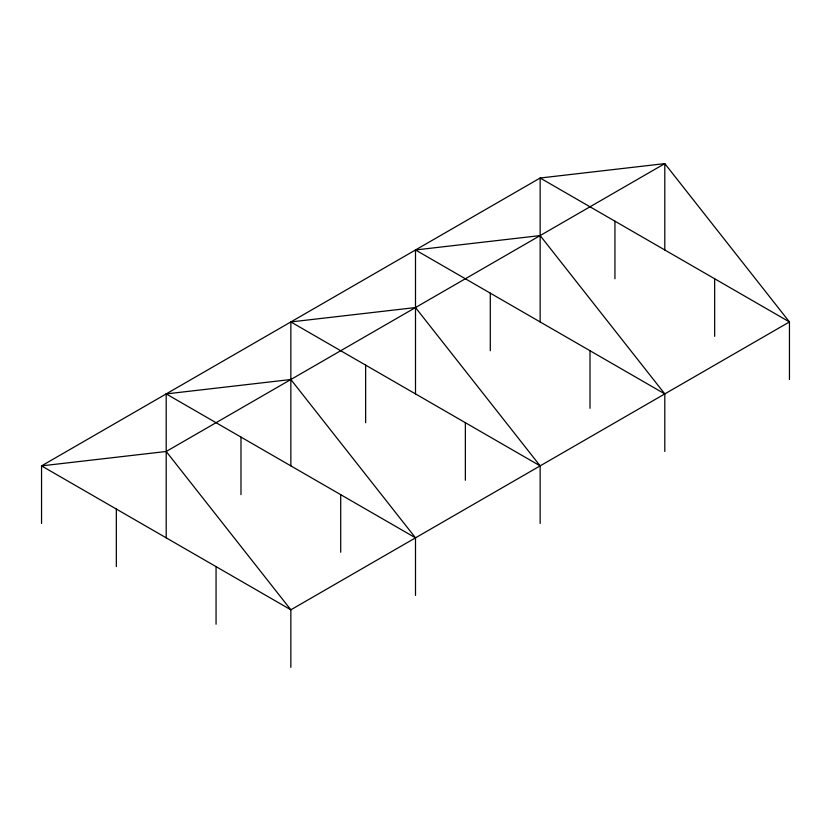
<?xml version="1.0" encoding="UTF-8"?>
<svg xmlns="http://www.w3.org/2000/svg" width="831" height="831" viewBox="0 0 831 831"><rect width="100%" height="100%" fill="white"/><g stroke="black" fill="none" stroke-linecap="round" stroke-linejoin="round"><path stroke-width="1.25" d="M41.55 523.447L41.55 465.879L166.2 451.482L664.8 163.614L789.45 321.94L789.45 379.518M415.5 393.915L415.5 249.975L540.15 235.589L664.8 393.915L664.8 451.482M290.85 465.879L290.85 321.94L415.5 307.553L540.15 465.879L540.15 523.447M166.2 537.844L166.2 393.915L290.85 379.518L415.5 537.844L415.5 595.412M415.5 249.975L664.8 393.915M290.85 321.94L540.15 465.879M166.2 393.915L415.5 537.844M166.2 451.482L290.85 609.809L290.85 667.386M714.66 278.769L714.66 336.337M664.8 249.975L664.8 163.614L540.15 178.011L41.55 465.879L290.85 609.809L789.45 321.94L540.15 178.011L540.15 321.94M614.94 221.191L614.94 278.769M590.01 350.734L590.01 408.301M490.29 293.156L490.29 350.734M465.36 422.699L465.36 480.266M365.64 365.121L365.64 422.699M340.71 494.663L340.71 552.241M240.99 437.085L240.99 494.663M216.06 566.628L216.06 624.206M116.34 509.06L116.34 566.628"/></g></svg>
